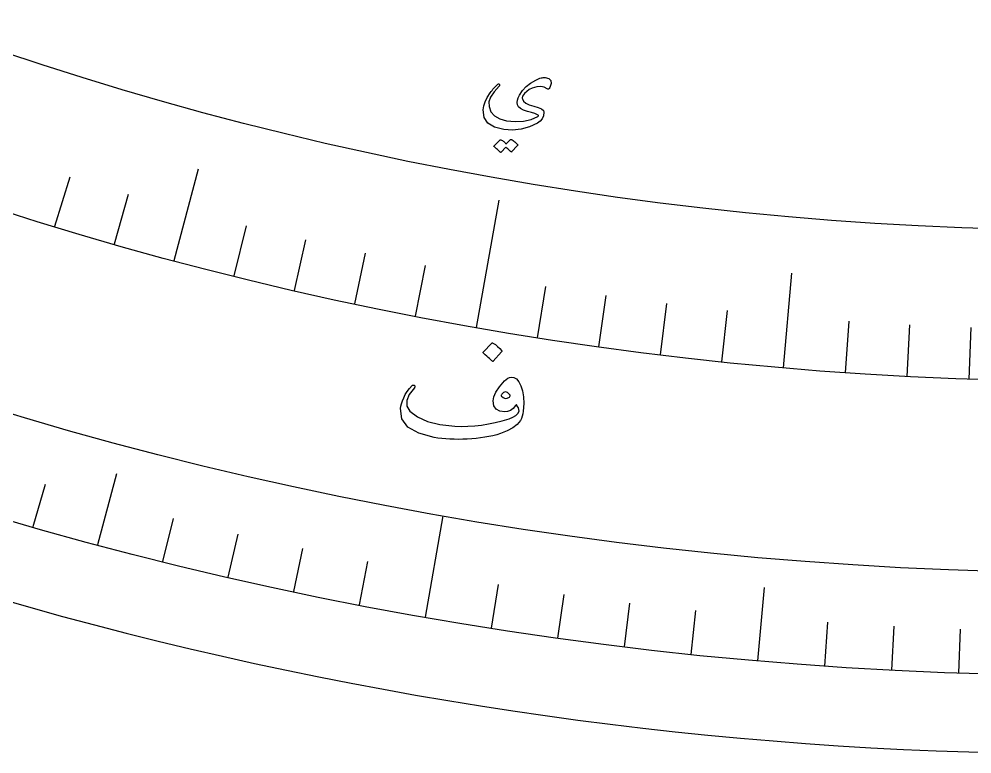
# Model space of a CAD drawing. Header units: millimetres. Extents: x -77 to 77, y -78 to 103.
# Drawn here: x -21.22 to -2.39, y -77.5 to -62.98 of the extents above; entities that cross this region are included whole.
import ezdxf

# ---------------------------------------------------------------- set-up
doc = ezdxf.new("R2010")
doc.units = ezdxf.units.MM
for name, color, linetype in [('CUT_OUTER', 1, 'Continuous'), ('ENGRAVE', 7, 'Continuous'), ('ENGRAVE_FINE', 8, 'Continuous'), ('TEXT', 5, 'Continuous')]:
    doc.layers.add(name, color=color, linetype=linetype)

msp = doc.modelspace()

# ---------------------------------------------------------------- linework, layer by layer
at = {"layer": 'CUT_OUTER'}
msp.add_arc((0, -0.0003), 77.4997, 178.346942, 3.754487, dxfattribs=at)
at = {"layer": 'ENGRAVE'}
for points in [[(-18.1529, -67.7476), (-17.6675, -65.936)], [(-12.1792, -69.072), (-11.7351, -66.5533)], [(-6.1129, -69.8706), (-5.9494, -68.0022)], [(-19.6573, -73.3621), (-19.2812, -71.9585)], [(-13.1886, -74.7961), (-12.8353, -72.7927)], [(-6.6195, -75.661), (-6.4928, -74.2134)]]:
    msp.add_lwpolyline(points, dxfattribs=at)
for radius in [75.95, 75.95, 73.9156, 70.1375, 70.1375, 67.1538]:
    msp.add_circle((0, 0), radius, dxfattribs=at)
at = {"layer": 'ENGRAVE_FINE'}
for points in [[(-20.5062, -67.0728), (-20.2071, -66.0945)], [(-19.3325, -67.4205), (-19.0505, -66.4371)], [(-16.9678, -68.0541), (-16.7203, -67.0615)], [(-15.7775, -68.3399), (-15.5474, -67.3431)], [(-14.5824, -68.6048), (-14.3697, -67.6042)], [(-13.3829, -68.8489), (-13.1877, -67.8447)], [(-10.9719, -69.274), (-10.8119, -68.2636)], [(-9.7613, -69.4549), (-9.6189, -68.4419)], [(-8.5476, -69.6147), (-8.4229, -68.5993)], [(-7.3314, -69.7533), (-7.2244, -68.7359)], [(-4.8925, -69.9666), (-4.8212, -68.9461)], [(-3.6707, -70.0414), (-3.6172, -69.0198)], [(-2.4478, -70.0948), (-2.4121, -69.0724)], [(-20.9347, -73.0078), (-20.6943, -72.1697)], [(-18.374, -73.694), (-18.163, -72.848)], [(-17.085, -74.0034), (-16.8889, -73.1539)], [(-15.7909, -74.2903), (-15.6096, -73.4375)], [(-14.4919, -74.5546), (-14.3256, -73.6987)], [(-11.8812, -75.0149), (-11.7448, -74.1538)], [(-10.5702, -75.2109), (-10.4489, -74.3475)], [(-9.256, -75.3839), (-9.1497, -74.5185)], [(-7.9389, -75.5339), (-7.8478, -74.6668)], [(-5.298, -75.765), (-5.2372, -74.8952)], [(-3.9749, -75.8459), (-3.9293, -74.9752)], [(-2.6506, -75.9037), (-2.6202, -75.0324)]]:
    msp.add_lwpolyline(points, dxfattribs=at)
at = {"layer": 'TEXT'}
for points in [[(-10.7843, -64.3551), (-10.8421, -64.3242), (-10.9103, -64.3119), (-10.989, -64.3179), (-11.0781, -64.3423), (-11.1369, -64.37), (-11.1882, -64.4062), (-11.232, -64.4511), (-11.2683, -64.5046), (-11.2729, -64.5158), (-11.2753, -64.5278), (-11.2753, -64.5408), (-11.2731, -64.5546), (-11.25, -64.6004), (-11.2047, -64.6398), (-11.1372, -64.6727), (-11.0475, -64.6991), (-10.9587, -64.724), (-10.896, -64.7526), (-10.8593, -64.7847), (-10.8486, -64.8205), (-10.8584, -64.8901), (-10.8825, -64.9495), (-10.9208, -64.9987), (-10.9735, -65.0377), (-11.1323, -65.1099), (-11.2965, -65.1548), (-11.4658, -65.1722), (-11.6401, -65.1622), (-11.8241, -65.1159), (-11.9533, -65.0351), (-12.0274, -64.9201), (-12.0466, -64.7711), (-12.0349, -64.6935), (-12.0081, -64.6119), (-11.9664, -64.5261), (-11.9098, -64.4363), (-11.8914, -64.4118), (-11.8728, -64.3883), (-11.854, -64.3658), (-11.8351, -64.3443), (-11.8159, -64.3238), (-11.7962, -64.304), (-11.776, -64.2851), (-11.7554, -64.267), (-11.7448, -64.2599), (-11.7362, -64.2578), (-11.7294, -64.2607), (-11.7245, -64.2687), (-11.7226, -64.2779), (-11.7233, -64.2865), (-11.7267, -64.2947), (-11.7326, -64.3025), (-11.8334, -64.4136), (-11.9004, -64.5183), (-11.9335, -64.6164), (-11.9325, -64.7081), (-11.8937, -64.8116), (-11.8235, -64.8925), (-11.7218, -64.9505), (-11.5888, -64.9856), (-11.4134, -65.0026), (-11.2515, -64.9946), (-11.1031, -64.9616), (-10.9685, -64.9038), (-10.9601, -64.8984), (-10.9563, -64.8922), (-10.957, -64.8853), (-10.9622, -64.8776), (-10.9857, -64.8609), (-11.0284, -64.8429), (-11.0902, -64.8236), (-11.1712, -64.8028), (-11.2529, -64.7782), (-11.3133, -64.7479), (-11.3522, -64.712), (-11.3698, -64.6706), (-11.3733, -64.6249), (-11.3683, -64.5785), (-11.3549, -64.5314), (-11.333, -64.4835), (-11.2735, -64.3925), (-11.1991, -64.312), (-11.1099, -64.2421), (-11.006, -64.1828), (-10.9787, -64.1691), (-10.9526, -64.1577), (-10.9277, -64.1486), (-10.9038, -64.1416), (-10.8811, -64.1368), (-10.8598, -64.134), (-10.8398, -64.1331), (-10.821, -64.1342), (-10.7502, -64.153), (-10.7114, -64.1921), (-10.7046, -64.2514), (-10.7297, -64.331), (-10.7421, -64.3515), (-10.7554, -64.3623), (-10.7694, -64.3635), (-10.7843, -64.3551)], [(-11.5065, -65.358), (-11.5037, -65.356), (-11.5001, -65.3552), (-11.4957, -65.3555), (-11.4905, -65.3569), (-11.4728, -65.3672), (-11.4558, -65.3781), (-11.4396, -65.3896), (-11.424, -65.4018), (-11.4091, -65.4146), (-11.3947, -65.4284), (-11.3808, -65.443), (-11.3675, -65.4585), (-11.3652, -65.4629), (-11.3646, -65.4673), (-11.3657, -65.4716), (-11.3685, -65.4759), (-11.4862, -65.6039), (-11.489, -65.6053), (-11.4928, -65.6047), (-11.4974, -65.6019), (-11.5029, -65.5971), (-11.5065, -65.5928), (-11.5125, -65.5868), (-11.521, -65.579), (-11.5318, -65.5695), (-11.5452, -65.558), (-11.5612, -65.5445), (-11.5799, -65.529), (-11.6011, -65.5113), (-11.6942, -65.6101), (-11.6982, -65.613), (-11.7027, -65.613), (-11.7077, -65.6103), (-11.7132, -65.6048), (-11.7179, -65.6), (-11.7255, -65.5928), (-11.7358, -65.5832), (-11.749, -65.571), (-11.7651, -65.5564), (-11.7845, -65.5392), (-11.8072, -65.5195), (-11.8332, -65.4972), (-11.8357, -65.4938), (-11.8365, -65.4907), (-11.8356, -65.488), (-11.8331, -65.4855), (-11.7139, -65.3642), (-11.711, -65.3622), (-11.7074, -65.3614), (-11.703, -65.3617), (-11.6978, -65.3631), (-11.6826, -65.3711), (-11.6681, -65.3799), (-11.6541, -65.3894), (-11.6408, -65.3997), (-11.6281, -65.4106), (-11.616, -65.4219), (-11.6045, -65.4338), (-11.5935, -65.4462)], [(-11.8789, -69.3821), (-11.875, -69.3792), (-11.8699, -69.378), (-11.8637, -69.3783), (-11.8564, -69.3803), (-11.8075, -69.411), (-11.7625, -69.4459), (-11.7213, -69.4852), (-11.6839, -69.5288), (-11.6806, -69.535), (-11.6797, -69.5408), (-11.6811, -69.5463), (-11.6849, -69.5513), (-11.8479, -69.7396), (-11.8535, -69.7438), (-11.8598, -69.744), (-11.8668, -69.7401), (-11.8746, -69.7322), (-11.8813, -69.7254), (-11.8919, -69.7151), (-11.9065, -69.7012), (-11.925, -69.6838), (-11.9478, -69.6629), (-11.9752, -69.6383), (-12.0071, -69.6101), (-12.0437, -69.5782), (-12.0484, -69.5731), (-12.0504, -69.5685), (-12.0497, -69.5644), (-12.0462, -69.5607)], [(-11.4973, -70.0536), (-11.4423, -70.0586), (-11.3917, -70.0886), (-11.3454, -70.1438), (-11.3035, -70.2241), (-11.2708, -70.3251), (-11.2521, -70.4422), (-11.2475, -70.5755), (-11.257, -70.725), (-11.2639, -70.7786), (-11.2754, -70.8277), (-11.2915, -70.8721), (-11.3122, -70.9118), (-11.375, -70.9877), (-11.4615, -71.0559), (-11.5718, -71.1162), (-11.7059, -71.1686), (-11.7805, -71.1908), (-11.8571, -71.2106), (-11.9357, -71.2281), (-12.0163, -71.2432), (-12.099, -71.2559), (-12.184, -71.2662), (-12.2714, -71.274), (-12.361, -71.2794), (-12.4507, -71.2825), (-12.5381, -71.2836), (-12.6232, -71.2827), (-12.706, -71.2798), (-12.7867, -71.2748), (-12.8653, -71.2673), (-12.9419, -71.2574), (-13.0165, -71.2452), (-13.3217, -71.1629), (-13.5338, -71.0397), (-13.6527, -70.8763), (-13.6788, -70.6733), (-13.6721, -70.6286), (-13.6597, -70.5786), (-13.6417, -70.5232), (-13.6181, -70.4626), (-13.586, -70.3971), (-13.5472, -70.3351), (-13.5017, -70.2765), (-13.4494, -70.2213), (-13.4421, -70.2152), (-13.4341, -70.2114), (-13.4255, -70.2098), (-13.4162, -70.2105), (-13.4077, -70.2134), (-13.4014, -70.2183), (-13.3972, -70.2254), (-13.3953, -70.2345), (-13.3953, -70.2441), (-13.3973, -70.2526), (-13.4012, -70.2601), (-13.407, -70.2664), (-13.509, -70.3984), (-13.5576, -70.5184), (-13.5528, -70.6266), (-13.4941, -70.723), (-13.3462, -70.8398), (-13.1494, -70.9289), (-12.904, -70.9899), (-12.6102, -71.0225), (-12.4796, -71.0267), (-12.3478, -71.0245), (-12.2148, -71.0159), (-12.0807, -71.0008), (-11.9456, -70.9793), (-11.8097, -70.9513), (-11.6731, -70.9168), (-11.5359, -70.8758), (-11.462, -70.8479), (-11.4041, -70.8141), (-11.3624, -70.7746), (-11.3368, -70.7293), (-11.3411, -70.6945), (-11.3514, -70.6617), (-11.3675, -70.6307), (-11.3897, -70.6016), (-11.3926, -70.5999), (-11.3967, -70.6012), (-11.4019, -70.6055), (-11.4084, -70.6128), (-11.4583, -70.6703), (-11.5105, -70.7111), (-11.565, -70.7352), (-11.6217, -70.7426), (-11.7208, -70.7277), (-11.7921, -70.686), (-11.8355, -70.6177), (-11.851, -70.5228), (-11.8372, -70.4437), (-11.7947, -70.3513), (-11.7237, -70.2455), (-11.6243, -70.1263), (-11.5945, -70.0978), (-11.5634, -70.0761), (-11.531, -70.0614), (-11.4973, -70.0536)], [(-11.5311, -70.4482), (-11.5189, -70.4374), (-11.514, -70.4254), (-11.5162, -70.4123), (-11.5257, -70.398), (-11.5674, -70.3603), (-11.6073, -70.3463), (-11.6455, -70.3559), (-11.682, -70.3892), (-11.6879, -70.4003), (-11.6904, -70.4105), (-11.6897, -70.4199), (-11.6857, -70.4284), (-11.6513, -70.4593), (-11.6141, -70.4729), (-11.574, -70.4692), (-11.5311, -70.4482)]]:
    msp.add_lwpolyline(points, close=True, dxfattribs=at)

doc.saveas('drawing.dxf')
